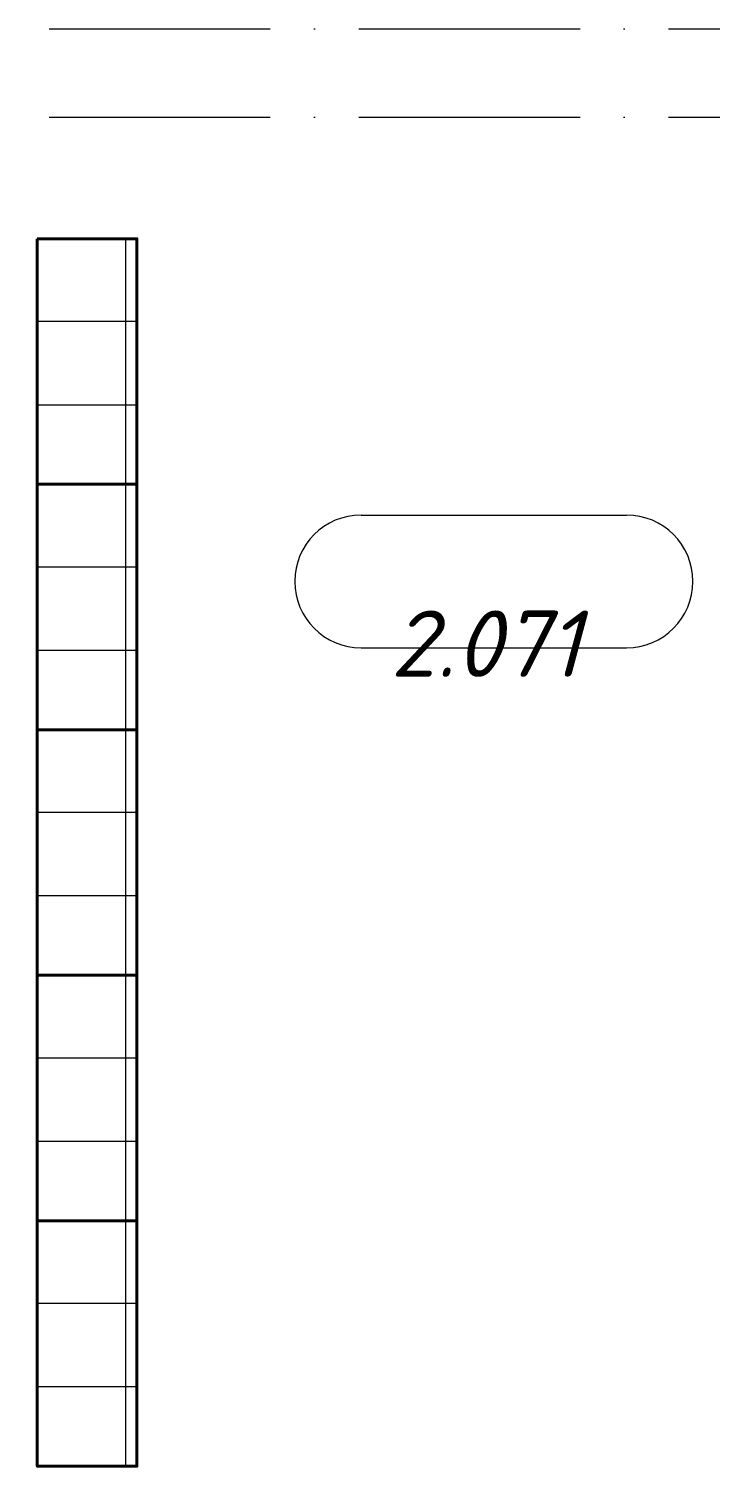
# Model space of a CAD drawing. Header units: millimetres. Extents: x -6467 to 105918, y -7090 to 92481.
# Drawn here: x 89260 to 92340, y 36731 to 43231 of the extents above; entities that cross this region are included whole.
import ezdxf

# ---------------------------------------------------------------- set-up
doc = ezdxf.new("R2010")
doc.units = ezdxf.units.MM
doc.linetypes.add('50_200_ШТРИХ_1Т_ш5_п1_п1_', pattern=[1400, 1000, -200, 0, -200])
for name, color, linetype, lineweight, true_color in [('A-AREA-IDEN-1', 7, 'Continuous', 9, 0xaaaaaa), ('мебель 2 этаж-1', 7, 'Continuous', 40, 0xaaaaaa), ('Оси-3', 7, '50_200_ШТРИХ_1Т_ш5_п1_п1_', 9, 0xaaaaaa), ('ТХ_функционал-2', 7, 'Continuous', 40, 0xaaaaaa), ('ТХ_функционал-4', 7, 'Continuous', 20, 0xaaaaaa)]:
    doc.layers.add(name, color=color, linetype=linetype, lineweight=lineweight, true_color=true_color)
doc.styles.add('ISOCPEUR_I', font='isocpeui.ttf', dxfattribs={"height": 300})

# ---------------------------------------------------------------- blocks, each defined once
blk = doc.blocks.new('мебель 2 этаж-28800768-АИ_План этажа Радиаторы_2')
at = {"layer": 'ТХ_функционал-2', "flags": 128}
for points in [[(91561.7, 43996.5), (92011.7, 43996.5), (92011.7, 42886.5), (91561.7, 42886.5), (91561.7, 41776.5), (92011.7, 41776.5), (92011.7, 40666.5), (91561.7, 40666.5), (91561.7, 39556.5), (92011.7, 39556.5), (92011.7, 40666.5), (91561.7, 40666.5), (91561.7, 41776.5), (92011.7, 41776.5), (92011.7, 42886.5), (91561.7, 42886.5)], [(91561.7, 39556.5), (91561.7, 38446.5), (92011.7, 38446.5), (92011.7, 39556.5)]]:
    blk.add_lwpolyline(points, close=True, dxfattribs=at)
at = {"layer": 'ТХ_функционал-4'}
for p, q in [((91561.7, 43623.5), (92011.7, 43623.5)), ((91561.7, 43246.5), (92011.7, 43246.5)), ((91561.7, 42513.5), (92011.7, 42513.5)), ((91561.7, 42136.5), (92011.7, 42136.5)), ((91561.7, 41403.5), (92011.7, 41403.5)), ((91561.7, 41026.5), (92011.7, 41026.5)), ((91561.7, 40293.5), (92011.7, 40293.5)), ((91561.7, 39916.5), (92011.7, 39916.5)), ((91561.7, 39183.5), (92011.7, 39183.5)), ((91561.7, 38806.5), (92011.7, 38806.5))]:
    blk.add_line(p, q, dxfattribs=at)
at = {"layer": 'ТХ_функционал-4', "flags": 128}
blk.add_lwpolyline([(91961.7, 38446.5), (91961.7, 39556.5), (91961.7, 40666.5), (91961.7, 41776.5), (91961.7, 42886.5), (91961.7, 43996.5)], dxfattribs=at)
blk = doc.blocks.new('AAR_СКБ_Марка_помещения_1_5 ммп - Номер-27962133-АИ_План этажа Радиаторы_2')
at = {"layer": 'A-AREA-IDEN-1'}
for p, q in [((-2.987, 3), (3.013, 3)), ((-2.987, 0), (3.013, 0))]:
    blk.add_line(p, q, dxfattribs=at)
for centre, start, end in [((-2.987, 1.5), 90, 270), ((3.013, 1.5), 270, 90)]:
    blk.add_arc(centre, 1.5, start, end, dxfattribs=at)

msp = doc.modelspace()

# ---------------------------------------------------------------- linework, layer by layer
at = {"layer": 'Оси-3'}
for p, q in [((66949.8, 43231), (104718, 43231)), ((66949.8, 42831), (104718, 42831))]:
    msp.add_line(p, q, dxfattribs=at)

# ---------------------------------------------------------------- block references
at = {"layer": 'A-AREA-IDEN-1', "xscale": 199.9999999999999, "yscale": 199.9999999999999, "zscale": 199.9999999999999}
msp.add_blockref('AAR_СКБ_Марка_помещения_1_5 ммп - Номер-27962133-АИ_План этажа Радиаторы_2', (91359.2, 40432.2), dxfattribs=at)
at = {"layer": 'мебель 2 этаж-1'}
msp.add_blockref('мебель 2 этаж-28800768-АИ_План этажа Радиаторы_2', (-2263.5, -1715.2), dxfattribs=at)

# ---------------------------------------------------------------- texts
at = {"layer": 'A-AREA-IDEN-1', "insert": (91323.5, 40300.7), "char_height": 300, "width": 900, "attachment_point": 8, "line_spacing_factor": 1.139951, "style": 'ISOCPEUR_I'}
msp.add_mtext('\\pt2540.001,5079.999,7620,10160.001,12699.999,15240,17780.001,20319.999,22860,25400.001,27939.999,30480,33020.001,35559.999,38100,40640.001,43179.999,45720,48260.001,50799.999,53340,55880.001,58419.999,60960,63500.001,66039.999,68580,71120.001,73659.999,76200,78740.001,81279.999;2.071', dxfattribs=at)

doc.saveas('drawing.dxf')
